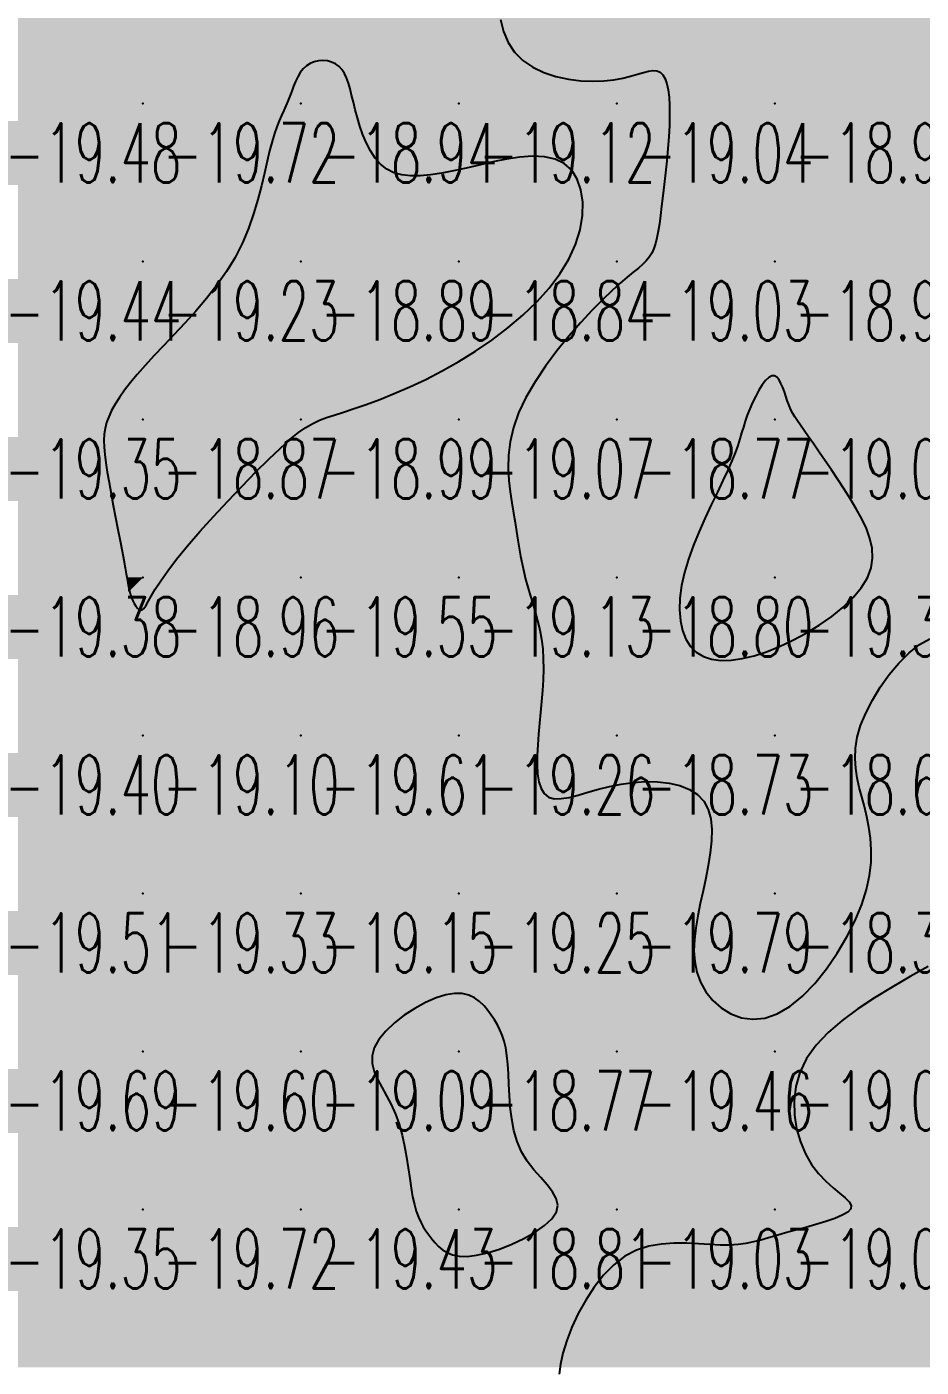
# Model space of a CAD drawing. Header units: millimetres. Extents: x 88261 to 90953, y 390274 to 392322.
# Drawn here: x 89242.9 to 89299.5, y 391307.3 to 391392.1 of the extents above; entities that cross this region are included whole.
import ezdxf
from ezdxf.enums import TextEntityAlignment as Align

# ---------------------------------------------------------------- set-up
doc = ezdxf.new("R2010")
doc.units = ezdxf.units.MM
doc.header["$LTSCALE"] = 25
for name, color, linetype in [('CN_03_00', 7, 'Continuous'), ('COTEAlt', 7, 'Continuous'), ('TN_COLORIAGE', 7, 'Continuous')]:
    doc.layers.add(name, color=color, linetype=linetype)
doc.styles.add('Simplex 1.0', font='Simplex.shx', dxfattribs={"width": 0.99, "height": 2.5})
doc.styles.get("Standard").update_dxf_attribs({"font": 'times.ttf'})

# ---------------------------------------------------------------- blocks, each defined once
blk = doc.blocks.new('COTE')
at = {"color": 0}
blk.add_point((0, 0), dxfattribs=at)
at = {"layer": 'COTEAlt'}
blk.add_attdef('ALT', text='', height=3.75, dxfattribs=at).set_placement((1.25, -1.25), align=Align.TOP_LEFT)

msp = doc.modelspace()

# ---------------------------------------------------------------- linework, layer by layer
at = {"layer": 'CN_03_00', "elevation": -19, "flags": 128}
for points in [[(89272.871, 391392.557), (89273.066, 391391.798), (89273.359, 391391.099), (89273.764, 391390.481), (89274.292, 391389.962), (89274.922, 391389.538), (89275.63, 391389.205), (89276.388, 391388.956), (89277.173, 391388.783), (89277.957, 391388.681), (89278.714, 391388.643), (89279.42, 391388.663), (89280.054, 391388.732), (89280.615, 391388.837), (89281.109, 391388.961), (89281.543, 391389.088), (89281.92, 391389.202), (89282.247, 391389.288), (89282.529, 391389.329), (89282.772, 391389.309), (89282.98, 391389.216), (89283.155, 391389.048), (89283.299, 391388.805), (89283.412, 391388.489), (89283.496, 391388.101), (89283.552, 391387.641), (89283.582, 391387.111), (89283.586, 391386.512), (89283.566, 391385.848), (89283.526, 391385.132), (89283.469, 391384.383), (89283.4, 391383.618), (89283.323, 391382.854), (89283.241, 391382.108), (89283.159, 391381.398), (89283.08, 391380.741), (89283.007, 391380.15), (89282.936, 391379.624), (89282.864, 391379.157), (89282.784, 391378.744), (89282.692, 391378.378), (89282.583, 391378.055), (89282.452, 391377.769), (89282.295, 391377.515), (89282.106, 391377.283), (89281.88, 391377.06), (89281.608, 391376.825), (89281.286, 391376.561), (89280.906, 391376.248), (89280.462, 391375.869), (89279.947, 391375.406), (89279.355, 391374.838), (89278.685, 391374.156), (89277.96, 391373.372), (89277.207, 391372.506), (89276.455, 391371.579), (89275.733, 391370.61), (89275.068, 391369.621), (89274.488, 391368.63), (89274.023, 391367.659), (89273.692, 391366.724), (89273.484, 391365.828), (89273.378, 391364.973), (89273.356, 391364.159), (89273.397, 391363.385), (89273.481, 391362.654), (89273.59, 391361.965), (89273.703, 391361.318), (89273.805, 391360.714), (89273.895, 391360.146), (89273.98, 391359.607), (89274.063, 391359.092), (89274.148, 391358.594), (89274.242, 391358.105), (89274.347, 391357.619), (89274.468, 391357.129), (89274.608, 391356.63), (89274.763, 391356.119), (89274.923, 391355.594), (89275.081, 391355.055), (89275.23, 391354.499), (89275.363, 391353.925), (89275.472, 391353.332), (89275.549, 391352.718), (89275.589, 391352.083), (89275.596, 391351.428), (89275.576, 391350.759), (89275.536, 391350.079), (89275.48, 391349.391), (89275.416, 391348.7), (89275.35, 391348.009), (89275.288, 391347.322), (89275.235, 391346.645), (89275.202, 391345.99), (89275.198, 391345.372), (89275.231, 391344.805), (89275.31, 391344.303), (89275.447, 391343.882), (89275.648, 391343.555), (89275.924, 391343.338), (89276.282, 391343.238), (89276.716, 391343.24), (89277.219, 391343.322), (89277.785, 391343.462), (89278.406, 391343.639), (89279.075, 391343.829), (89279.784, 391344.012), (89280.527, 391344.166), (89281.293, 391344.271), (89282.066, 391344.319), (89282.826, 391344.304), (89283.553, 391344.22), (89284.228, 391344.061), (89284.832, 391343.821), (89285.344, 391343.495), (89285.746, 391343.076), (89286.023, 391342.562), (89286.186, 391341.964), (89286.252, 391341.295), (89286.237, 391340.571), (89286.158, 391339.805), (89286.03, 391339.012), (89285.871, 391338.205), (89285.697, 391337.398), (89285.524, 391336.605), (89285.366, 391335.828), (89285.238, 391335.07), (89285.153, 391334.332), (89285.126, 391333.617), (89285.171, 391332.926), (89285.302, 391332.261), (89285.533, 391331.624), (89285.873, 391331.02), (89286.315, 391330.47), (89286.845, 391329.996), (89287.453, 391329.623), (89288.124, 391329.374), (89288.846, 391329.274), (89289.607, 391329.344), (89290.394, 391329.609), (89291.194, 391330.084), (89291.991, 391330.741), (89292.767, 391331.546), (89293.505, 391332.462), (89294.189, 391333.455), (89294.801, 391334.489), (89295.325, 391335.527), (89295.742, 391336.536), (89296.042, 391337.485), (89296.233, 391338.374), (89296.33, 391339.207), (89296.348, 391339.991), (89296.3, 391340.73), (89296.202, 391341.43), (89296.067, 391342.096), (89295.911, 391342.733), (89295.747, 391343.349), (89295.591, 391343.951), (89295.459, 391344.55), (89295.364, 391345.157), (89295.324, 391345.782), (89295.352, 391346.435), (89295.464, 391347.127), (89295.675, 391347.866), (89295.996, 391348.658), (89296.415, 391349.479), (89296.915, 391350.3), (89297.48, 391351.091), (89298.094, 391351.822), (89298.739, 391352.464), (89299.4, 391352.988), (89300.06, 391353.363)], [(89299.956, 391332.606), (89298.815, 391331.972), (89297.672, 391331.317), (89296.554, 391330.64), (89295.487, 391329.936), (89294.498, 391329.202), (89293.612, 391328.436), (89292.856, 391327.634), (89292.255, 391326.794), (89291.829, 391325.915), (89291.569, 391325.012), (89291.458, 391324.103), (89291.48, 391323.206), (89291.619, 391322.338), (89291.858, 391321.518), (89292.18, 391320.762), (89292.571, 391320.09), (89293.01, 391319.513), (89293.471, 391319.025), (89293.925, 391318.613), (89294.342, 391318.266), (89294.692, 391317.971), (89294.947, 391317.716), (89295.077, 391317.488), (89295.053, 391317.277), (89294.856, 391317.071), (89294.505, 391316.868), (89294.033, 391316.67), (89293.47, 391316.477), (89292.847, 391316.288), (89292.195, 391316.105), (89291.545, 391315.928), (89290.928, 391315.757), (89290.366, 391315.593), (89289.851, 391315.439), (89289.366, 391315.301), (89288.893, 391315.181), (89288.417, 391315.085), (89287.918, 391315.016), (89287.382, 391314.978), (89286.79, 391314.976), (89286.132, 391315.009), (89285.416, 391315.057), (89284.657, 391315.095), (89283.871, 391315.099), (89283.073, 391315.043), (89282.276, 391314.904), (89281.497, 391314.655), (89280.75, 391314.273), (89280.048, 391313.742), (89279.398, 391313.083), (89278.803, 391312.327), (89278.27, 391311.503), (89277.801, 391310.643), (89277.403, 391309.777), (89277.079, 391308.936), (89276.834, 391308.149), (89276.67, 391307.44), (89276.584, 391306.806)]]:
    msp.add_lwpolyline(points, dxfattribs=at)
for points in [[(89249.119, 391357.857), (89249.187, 391357.466), (89249.241, 391357.149), (89249.286, 391356.889), (89249.326, 391356.674), (89249.366, 391356.487), (89249.411, 391356.315), (89249.465, 391356.142), (89249.532, 391355.958), (89249.611, 391355.769), (89249.7, 391355.588), (89249.796, 391355.425), (89249.897, 391355.292), (89250.001, 391355.199), (89250.106, 391355.159), (89250.209, 391355.181), (89250.312, 391355.278), (89250.428, 391355.453), (89250.575, 391355.711), (89250.771, 391356.056), (89251.031, 391356.493), (89251.375, 391357.026), (89251.818, 391357.658), (89252.379, 391358.394), (89253.066, 391359.233), (89253.855, 391360.148), (89254.715, 391361.106), (89255.614, 391362.076), (89256.519, 391363.026), (89257.398, 391363.923), (89258.22, 391364.734), (89258.953, 391365.429), (89259.575, 391365.983), (89260.103, 391366.412), (89260.568, 391366.739), (89260.997, 391366.99), (89261.42, 391367.187), (89261.865, 391367.356), (89262.361, 391367.519), (89262.937, 391367.702), (89263.614, 391367.925), (89264.385, 391368.193), (89265.238, 391368.51), (89266.159, 391368.878), (89267.134, 391369.298), (89268.15, 391369.774), (89269.192, 391370.308), (89270.248, 391370.902), (89271.303, 391371.557), (89272.341, 391372.269), (89273.343, 391373.031), (89274.292, 391373.838), (89275.171, 391374.683), (89275.961, 391375.56), (89276.645, 391376.463), (89277.206, 391377.386), (89277.628, 391378.32), (89277.913, 391379.246), (89278.063, 391380.143), (89278.083, 391380.99), (89277.974, 391381.764), (89277.741, 391382.446), (89277.387, 391383.012), (89276.916, 391383.443), (89276.333, 391383.723), (89275.656, 391383.867), (89274.903, 391383.899), (89274.096, 391383.84), (89273.252, 391383.714), (89272.392, 391383.541), (89271.536, 391383.345), (89270.703, 391383.147), (89269.909, 391382.969), (89269.159, 391382.821), (89268.456, 391382.713), (89267.8, 391382.653), (89267.193, 391382.651), (89266.636, 391382.715), (89266.133, 391382.855), (89265.683, 391383.079), (89265.288, 391383.393), (89264.944, 391383.785), (89264.646, 391384.238), (89264.39, 391384.735), (89264.171, 391385.261), (89263.984, 391385.799), (89263.824, 391386.333), (89263.687, 391386.846), (89263.568, 391387.326), (89263.459, 391387.767), (89263.355, 391388.17), (89263.249, 391388.535), (89263.132, 391388.859), (89263, 391389.143), (89262.844, 391389.386), (89262.658, 391389.587), (89262.439, 391389.746), (89262.19, 391389.861), (89261.923, 391389.933), (89261.644, 391389.961), (89261.363, 391389.945), (89261.089, 391389.884), (89260.829, 391389.777), (89260.593, 391389.625), (89260.388, 391389.428), (89260.209, 391389.192), (89260.053, 391388.926), (89259.914, 391388.635), (89259.787, 391388.329), (89259.667, 391388.014), (89259.549, 391387.698), (89259.428, 391387.389), (89259.301, 391387.09), (89259.166, 391386.791), (89259.025, 391386.48), (89258.879, 391386.141), (89258.729, 391385.763), (89258.576, 391385.331), (89258.42, 391384.832), (89258.263, 391384.252), (89258.104, 391383.582), (89257.934, 391382.833), (89257.742, 391382.019), (89257.517, 391381.155), (89257.25, 391380.256), (89256.929, 391379.337), (89256.544, 391378.412), (89256.084, 391377.497), (89255.543, 391376.604), (89254.935, 391375.738), (89254.28, 391374.901), (89253.594, 391374.097), (89252.899, 391373.328), (89252.211, 391372.596), (89251.55, 391371.905), (89250.935, 391371.258), (89250.381, 391370.655), (89249.888, 391370.095), (89249.455, 391369.573), (89249.078, 391369.086), (89248.754, 391368.63), (89248.482, 391368.202), (89248.259, 391367.797), (89248.081, 391367.413), (89247.947, 391367.043), (89247.853, 391366.678), (89247.797, 391366.305), (89247.777, 391365.913), (89247.788, 391365.489), (89247.83, 391365.023), (89247.898, 391364.502), (89247.991, 391363.914), (89248.104, 391363.254), (89248.234, 391362.538), (89248.374, 391361.788), (89248.518, 391361.028), (89248.662, 391360.28), (89248.8, 391359.567), (89248.925, 391358.911), (89249.033, 391358.336), (89249.119, 391357.857)], [(89296.331, 391357.839), (89296.423, 391358.464), (89296.393, 391359.087), (89296.257, 391359.71), (89296.035, 391360.332), (89295.743, 391360.954), (89295.4, 391361.577), (89295.023, 391362.201), (89294.628, 391362.826), (89294.226, 391363.443), (89293.824, 391364.046), (89293.431, 391364.625), (89293.053, 391365.172), (89292.701, 391365.678), (89292.38, 391366.135), (89292.1, 391366.535), (89291.867, 391366.872), (89291.675, 391367.156), (89291.518, 391367.399), (89291.389, 391367.615), (89291.283, 391367.814), (89291.191, 391368.012), (89291.108, 391368.219), (89291.026, 391368.449), (89290.939, 391368.71), (89290.846, 391368.987), (89290.745, 391369.264), (89290.633, 391369.522), (89290.509, 391369.743), (89290.371, 391369.908), (89290.218, 391369.999), (89290.047, 391369.999), (89289.859, 391369.895), (89289.658, 391369.698), (89289.449, 391369.425), (89289.24, 391369.093), (89289.034, 391368.718), (89288.839, 391368.318), (89288.659, 391367.909), (89288.502, 391367.509), (89288.369, 391367.129), (89288.253, 391366.761), (89288.142, 391366.39), (89288.025, 391366.004), (89287.891, 391365.589), (89287.728, 391365.131), (89287.525, 391364.616), (89287.272, 391364.03), (89286.961, 391363.366), (89286.606, 391362.631), (89286.223, 391361.841), (89285.831, 391361.01), (89285.446, 391360.15), (89285.088, 391359.278), (89284.772, 391358.407), (89284.516, 391357.55), (89284.336, 391356.722), (89284.234, 391355.932), (89284.21, 391355.189), (89284.265, 391354.503), (89284.399, 391353.883), (89284.611, 391353.338), (89284.903, 391352.876), (89285.273, 391352.507), (89285.722, 391352.239), (89286.244, 391352.068), (89286.832, 391351.991), (89287.479, 391352.004), (89288.18, 391352.102), (89288.927, 391352.282), (89289.714, 391352.538), (89290.535, 391352.867), (89291.38, 391353.263), (89292.228, 391353.72), (89293.057, 391354.227), (89293.843, 391354.776), (89294.563, 391355.358), (89295.195, 391355.964), (89295.714, 391356.585), (89296.098, 391357.213), (89296.331, 391357.839)], [(89276.511, 391317.51), (89276.412, 391317.93), (89276.173, 391318.354), (89275.83, 391318.794), (89275.424, 391319.257), (89274.992, 391319.755), (89274.575, 391320.297), (89274.212, 391320.892), (89273.931, 391321.546), (89273.729, 391322.245), (89273.59, 391322.974), (89273.5, 391323.713), (89273.445, 391324.447), (89273.411, 391325.158), (89273.382, 391325.829), (89273.345, 391326.443), (89273.287, 391326.986), (89273.208, 391327.464), (89273.107, 391327.888), (89272.985, 391328.267), (89272.842, 391328.612), (89272.68, 391328.932), (89272.499, 391329.237), (89272.299, 391329.537), (89272.08, 391329.839), (89271.836, 391330.131), (89271.559, 391330.398), (89271.243, 391330.625), (89270.878, 391330.797), (89270.459, 391330.899), (89269.978, 391330.915), (89269.427, 391330.83), (89268.805, 391330.635), (89268.138, 391330.341), (89267.455, 391329.966), (89266.787, 391329.527), (89266.167, 391329.04), (89265.624, 391328.523), (89265.189, 391327.994), (89264.893, 391327.469), (89264.758, 391326.961), (89264.766, 391326.466), (89264.888, 391325.975), (89265.097, 391325.48), (89265.364, 391324.971), (89265.663, 391324.439), (89265.965, 391323.877), (89266.242, 391323.275), (89266.473, 391322.628), (89266.66, 391321.948), (89266.811, 391321.25), (89266.934, 391320.55), (89267.038, 391319.862), (89267.132, 391319.203), (89267.222, 391318.587), (89267.319, 391318.03), (89267.428, 391317.543), (89267.551, 391317.12), (89267.687, 391316.751), (89267.834, 391316.427), (89267.993, 391316.139), (89268.162, 391315.875), (89268.341, 391315.626), (89268.529, 391315.383), (89268.728, 391315.139), (89268.947, 391314.903), (89269.199, 391314.687), (89269.495, 391314.503), (89269.848, 391314.364), (89270.27, 391314.282), (89270.772, 391314.269), (89271.368, 391314.338), (89272.059, 391314.495), (89272.815, 391314.733), (89273.595, 391315.037), (89274.357, 391315.395), (89275.063, 391315.792), (89275.67, 391316.215), (89276.138, 391316.651), (89276.428, 391317.086), (89276.511, 391317.51)]]:
    msp.add_lwpolyline(points, close=True, dxfattribs=at)
at = {"layer": 'TN_COLORIAGE', "color": 213}
for points in [[(89249.733, 391396.723, -19.308), (89249.854, 391397.239, -19.308), (89240.249, 391387.239, -19.308), (89240.249, 391397.239, -19.308)], [(89250.249, 391396.317, -19.477), (89249.733, 391396.723, -19.477), (89250.249, 391387.239, -19.477), (89240.249, 391387.239, -19.477)], [(89250.249, 391387.239, -19), (89259.513, 391387.239, -19), (89260.249, 391397.239, -19), (89260.249, 391390.117, -19)], [(89250.249, 391396.317, -19.141), (89250.57, 391397.239, -19.141), (89250.249, 391387.239, -19.141), (89260.249, 391397.239, -19.141)], [(89270.249, 391397.239, -19), (89263.051, 391390.042, -19), (89260.249, 391397.239, -19), (89260.249, 391390.117, -19)], [(89270.249, 391397.239, -19), (89263.051, 391390.042, -19), (89270.249, 391387.239, -19), (89263.496, 391387.239, -19)], [(89270.249, 391397.239, -19), (89272.769, 391397.239, -19), (89270.249, 391387.239, -19), (89272.392, 391389.383, -19)], [(89283.134, 391390.125, -19.042), (89283.845, 391387.239, -19.042), (89280.249, 391387.239, -19.042)], [(89280.249, 391388.118, -19.042), (89283.134, 391390.125, -19.042), (89280.249, 391387.239, -19.042)], [(89270.249, 391387.239, -19), (89272.392, 391389.383, -19), (89280.249, 391387.239, -19), (89280.249, 391388.118, -19)], [(89240.249, 391387.239, -19.72), (89240.249, 391377.239, -19.72), (89250.249, 391387.239, -19.72)], [(89240.249, 391377.239, -19.72), (89250.249, 391377.239, -19.72), (89250.249, 391387.239, -19.72)], [(89250.249, 391387.239, -19), (89259.513, 391387.239, -19), (89250.249, 391377.239, -19), (89258.267, 391385.258, -19)], [(89265.088, 391382.079, -19.119), (89263.496, 391387.239, -19.119), (89270.249, 391387.239, -19.119)], [(89270.249, 391382.921, -19.119), (89265.088, 391382.079, -19.119), (89270.249, 391387.239, -19.119)], [(89270.249, 391387.239, -19), (89270.249, 391382.921, -19), (89280.249, 391387.239, -19), (89278.133, 391385.124, -19)], [(89280.249, 391387.239, -19), (89278.133, 391385.124, -19), (89280.249, 391377.239, -19), (89278.713, 391377.239, -19)], [(89280.249, 391387.239, -19), (89283.845, 391387.239, -19), (89280.249, 391377.239, -19), (89283.001, 391379.992, -19)], [(89256.997, 391377.239, -19.231), (89258.267, 391385.258, -19.231), (89250.249, 391377.239, -19.231)], [(89282.63, 391377.239, -19.028), (89283.001, 391379.992, -19.028), (89280.249, 391377.239, -19.028)], [(89240.249, 391377.239, -19.231), (89240.249, 391367.239, -19.231), (89250.249, 391377.239, -19.231)], [(89240.249, 391367.239, -19), (89247.619, 391367.239, -19), (89250.249, 391377.239, -19), (89250.249, 391370.767, -19)], [(89250.249, 391370.767, -19.231), (89256.997, 391377.239, -19.231), (89250.249, 391377.239, -19.231)], [(89270.249, 391367.239, -19), (89272.506, 391367.239, -19), (89280.249, 391377.239, -19), (89280.249, 391376.138, -19)], [(89270.249, 391367.239, -19), (89270.249, 391370.233, -19), (89280.249, 391377.239, -19), (89278.713, 391377.239, -19)], [(89280.249, 391376.138, -19.028), (89282.63, 391377.239, -19.028), (89280.249, 391377.239, -19.028)], [(89288.207, 391367.239, -19.059), (89290.249, 391371.171, -19.059), (89290.249, 391367.239, -19.059)], [(89291.081, 391368.071, -19.059), (89290.249, 391371.171, -19.059), (89290.249, 391367.239, -19.059)], [(89270.249, 391370.233, -19.067), (89261.781, 391367.239, -19.067), (89270.249, 391367.239, -19.067)], [(89291.081, 391368.071, -19.059), (89291.583, 391367.239, -19.059), (89290.249, 391367.239, -19.059)], [(89240.249, 391357.239, -19), (89247.761, 391364.752, -19), (89240.249, 391367.239, -19), (89247.619, 391367.239, -19)], [(89250.943, 391357.239, -19.547), (89260.249, 391367.023, -19.547), (89260.249, 391357.239, -19.547)], [(89260.249, 391357.239, -19.067), (89270.249, 391357.239, -19.067), (89270.249, 391367.239, -19.067)], [(89260.249, 391357.239, -19), (89260.249, 391367.023, -19), (89270.249, 391367.239, -19), (89261.781, 391367.239, -19)], [(89270.249, 391357.239, -19), (89273.867, 391360.858, -19), (89270.249, 391367.239, -19), (89272.506, 391367.239, -19)], [(89290.249, 391357.239, -19), (89283.684, 391357.239, -19), (89290.249, 391367.239, -19), (89287.935, 391364.926, -19)], [(89288.207, 391367.239, -19.059), (89287.935, 391364.926, -19.059), (89290.249, 391367.239, -19.059)], [(89290.249, 391357.239, -19), (89295.191, 391362.182, -19), (89290.249, 391367.239, -19), (89291.583, 391367.239, -19)], [(89247.761, 391364.752, -19.38), (89249.28, 391357.239, -19.38), (89240.249, 391357.239, -19.38)], [(89295.191, 391362.182, -19.373), (89297.788, 391357.239, -19.373), (89290.249, 391357.239, -19.373)], [(89273.867, 391360.858, -19.13), (89274.243, 391357.239, -19.13), (89270.249, 391357.239, -19.13)], [(89240.249, 391347.239, -19), (89249.316, 391356.306, -19), (89240.249, 391357.239, -19), (89249.28, 391357.239, -19)], [(89250.249, 391347.239, -19.547), (89260.249, 391347.239, -19.547), (89260.249, 391357.239, -19.547)], [(89260.249, 391357.239, -19), (89250.943, 391357.239, -19), (89250.249, 391347.239, -19), (89250.249, 391354.386, -19)], [(89260.249, 391347.239, -19.13), (89270.249, 391347.239, -19.13), (89270.249, 391357.239, -19.13)], [(89260.249, 391357.239, -19.13), (89260.249, 391347.239, -19.13), (89270.249, 391357.239, -19.13)], [(89270.249, 391347.239, -19), (89275.967, 391352.958, -19), (89270.249, 391357.239, -19), (89274.243, 391357.239, -19)], [(89284.427, 391351.417, -19.373), (89283.684, 391357.239, -19.373), (89290.249, 391357.239, -19.373)], [(89290.249, 391352.136, -19.373), (89284.427, 391351.417, -19.373), (89290.249, 391357.239, -19.373)], [(89290.249, 391352.136, -19.373), (89297.788, 391357.239, -19.373), (89290.249, 391357.239, -19.373)], [(89240.249, 391347.239, -19), (89249.316, 391356.306, -19), (89250.249, 391347.239, -19), (89250.249, 391354.386, -19)], [(89294.453, 391347.239, -19.493), (89300.249, 391355.26, -19.493), (89300.249, 391347.239, -19.493)], [(89275.182, 391347.239, -19.261), (89275.967, 391352.958, -19.261), (89270.249, 391347.239, -19.261)], [(89240.249, 391347.239, -19.102), (89240.249, 391337.239, -19.102), (89250.249, 391347.239, -19.102)], [(89240.249, 391337.239, -19.102), (89250.249, 391337.239, -19.102), (89250.249, 391347.239, -19.102)], [(89250.249, 391337.239, -19.614), (89260.249, 391337.239, -19.614), (89260.249, 391347.239, -19.614)], [(89250.249, 391347.239, -19.614), (89250.249, 391337.239, -19.614), (89260.249, 391347.239, -19.614)], [(89260.249, 391337.239, -19.261), (89270.249, 391337.239, -19.261), (89270.249, 391347.239, -19.261)], [(89260.249, 391347.239, -19.261), (89260.249, 391337.239, -19.261), (89270.249, 391347.239, -19.261)], [(89270.249, 391347.239, -19), (89275.182, 391347.239, -19), (89270.249, 391337.239, -19), (89275.029, 391342.019, -19)], [(89295.99, 391342.98, -19.493), (89294.453, 391347.239, -19.493), (89300.249, 391347.239, -19.493)], [(89300.249, 391347.239, -19), (89295.99, 391342.98, -19), (89300.249, 391337.239, -19), (89297.053, 391337.239, -19)], [(89280.249, 391337.239, -19), (89280.249, 391344.713, -19), (89270.249, 391337.239, -19), (89275.029, 391342.019, -19)], [(89287.135, 391344.126, -19.792), (89280.249, 391344.713, -19.792), (89280.249, 391337.239, -19.792)], [(89285.683, 391337.239, -19.792), (89287.135, 391344.126, -19.792), (89280.249, 391337.239, -19.792)], [(89240.249, 391337.239, -19.33), (89240.249, 391327.239, -19.33), (89250.249, 391337.239, -19.33)], [(89240.249, 391327.239, -19.33), (89250.249, 391327.239, -19.33), (89250.249, 391337.239, -19.33)], [(89250.249, 391327.239, -19.146), (89260.249, 391327.239, -19.146), (89260.249, 391337.239, -19.146)], [(89250.249, 391337.239, -19.146), (89250.249, 391327.239, -19.146), (89260.249, 391337.239, -19.146)], [(89270.249, 391337.239, -19), (89270.249, 391332.065, -19), (89260.249, 391327.239, -19), (89263.078, 391327.239, -19)], [(89260.249, 391337.239, -19.245), (89260.249, 391327.239, -19.245), (89270.249, 391337.239, -19.245)], [(89280.249, 391337.239, -19), (89272.489, 391329.48, -19), (89270.249, 391337.239, -19), (89270.249, 391332.065, -19)], [(89280.249, 391337.239, -19), (89272.489, 391329.48, -19), (89280.249, 391327.239, -19), (89273.588, 391327.239, -19)], [(89280.249, 391337.239, -19), (89285.683, 391337.239, -19), (89280.249, 391327.239, -19), (89284.316, 391331.306, -19)], [(89300.249, 391337.239, -19), (89300.249, 391332.789, -19), (89290.249, 391327.239, -19), (89290.314, 391327.239, -19)], [(89300.249, 391337.239, -19), (89297.053, 391337.239, -19), (89290.249, 391327.239, -19), (89290.249, 391327.278, -19)], [(89280.249, 391327.239, -19), (89284.316, 391331.306, -19), (89290.249, 391327.239, -19), (89290.249, 391327.278, -19)], [(89240.249, 391327.239, -19.597), (89240.249, 391317.239, -19.597), (89250.249, 391327.239, -19.597)], [(89240.249, 391317.239, -19.597), (89250.249, 391317.239, -19.597), (89250.249, 391327.239, -19.597)], [(89250.249, 391317.239, -19.09), (89260.249, 391317.239, -19.09), (89260.249, 391327.239, -19.09)], [(89250.249, 391327.239, -19.09), (89250.249, 391317.239, -19.09), (89260.249, 391327.239, -19.09)], [(89260.249, 391317.239, -19), (89266.802, 391323.792, -19), (89260.249, 391327.239, -19), (89263.078, 391327.239, -19)], [(89280.249, 391327.239, -19), (89273.227, 391320.218, -19), (89280.249, 391317.239, -19), (89278.773, 391317.239, -19)], [(89273.588, 391327.239, -19.456), (89273.227, 391320.218, -19.456), (89280.249, 391327.239, -19.456)], [(89280.249, 391317.239, -19.003), (89290.249, 391317.239, -19.003), (89290.249, 391327.239, -19.003)], [(89280.249, 391327.239, -19.003), (89280.249, 391317.239, -19.003), (89290.249, 391327.239, -19.003)], [(89290.249, 391317.239, -19), (89292.024, 391319.015, -19), (89290.249, 391327.239, -19), (89290.314, 391327.239, -19)], [(89266.802, 391323.792, -19.435), (89267.169, 391317.239, -19.435), (89260.249, 391317.239, -19.435)], [(89292.024, 391319.015, -19.084), (89297.012, 391317.239, -19.084), (89290.249, 391317.239, -19.084)], [(89250.249, 391317.239, -19), (89240.277, 391307.268, -19), (89240.249, 391317.239, -19), (89240.249, 391307.297, -19)], [(89250.249, 391317.239, -19), (89240.277, 391307.268, -19), (89250.249, 391307.239, -19), (89240.279, 391307.239, -19)], [(89250.249, 391307.239, -19.435), (89260.249, 391307.239, -19.435), (89260.249, 391317.239, -19.435)], [(89250.249, 391317.239, -19.435), (89250.249, 391307.239, -19.435), (89260.249, 391317.239, -19.435)], [(89260.249, 391307.239, -19), (89268.439, 391315.43, -19), (89260.249, 391317.239, -19), (89267.169, 391317.239, -19)], [(89270.249, 391307.239, -19), (89275.943, 391307.239, -19), (89280.249, 391317.239, -19), (89280.249, 391315.962, -19)], [(89270.249, 391307.239, -19), (89270.249, 391313.339, -19), (89280.249, 391317.239, -19), (89278.773, 391317.239, -19)], [(89290.249, 391317.239, -19), (89287.561, 391314.552, -19), (89280.249, 391317.239, -19), (89280.249, 391315.962, -19)], [(89290.249, 391315.688, -19.084), (89287.561, 391314.552, -19.084), (89290.249, 391317.239, -19.084)], [(89290.249, 391315.688, -19.084), (89297.012, 391317.239, -19.084), (89290.249, 391317.239, -19.084)], [(89260.249, 391307.239, -19), (89268.439, 391315.43, -19), (89270.249, 391307.239, -19), (89270.249, 391313.339, -19)]]:
    msp.add_solid(points, dxfattribs=at)
at = {"layer": 'TN_COLORIAGE', "color": 203}
for points in [[(89280.249, 391388.118, -18.565), (89272.392, 391389.383, -18.565), (89280.249, 391397.239, -18.565)], [(89272.392, 391389.383, -18.565), (89272.769, 391397.239, -18.565), (89280.249, 391397.239, -18.565)], [(89283.134, 391390.125, -18.565), (89280.249, 391388.118, -18.565), (89290.249, 391397.239, -18.565), (89280.249, 391397.239, -18.565)], [(89283.845, 391387.239, -18.897), (89283.134, 391390.125, -18.897), (89290.249, 391387.239, -18.897), (89290.249, 391397.239, -18.897)], [(89298.304, 391395.295, -18.897), (89298.764, 391397.239, -18.897), (89290.249, 391387.239, -18.897), (89290.249, 391397.239, -18.897)], [(89298.304, 391395.295, -18.252), (89300.249, 391397.004, -18.252), (89290.249, 391387.239, -18.252), (89300.249, 391387.239, -18.252)], [(89260.249, 391390.117, -18.943), (89259.513, 391387.239, -18.943), (89260.249, 391387.239, -18.943)], [(89260.249, 391390.117, -18.943), (89263.051, 391390.042, -18.943), (89260.249, 391387.239, -18.943)], [(89263.496, 391387.239, -18.943), (89263.051, 391390.042, -18.943), (89260.249, 391387.239, -18.943)], [(89258.267, 391385.258, -18.889), (89256.997, 391377.239, -18.889), (89260.249, 391387.239, -18.889), (89260.249, 391377.239, -18.889)], [(89258.267, 391385.258, -18.943), (89259.513, 391387.239, -18.943), (89260.249, 391387.239, -18.943)], [(89263.496, 391387.239, -18.889), (89265.088, 391382.079, -18.889), (89260.249, 391387.239, -18.889), (89260.249, 391377.239, -18.889)], [(89283.001, 391379.992, -18.909), (89282.63, 391377.239, -18.909), (89290.249, 391387.239, -18.909), (89290.249, 391377.239, -18.909)], [(89283.001, 391379.992, -18.925), (89283.845, 391387.239, -18.925), (89290.249, 391387.239, -18.925)], [(89290.249, 391377.239, -18.252), (89300.249, 391377.239, -18.252), (89300.249, 391387.239, -18.252)], [(89290.249, 391387.239, -18.252), (89290.249, 391377.239, -18.252), (89300.249, 391387.239, -18.252)], [(89278.713, 391377.239, -18.844), (89278.133, 391385.124, -18.844), (89270.249, 391377.239, -18.844)], [(89278.133, 391385.124, -18.844), (89270.249, 391382.921, -18.844), (89270.249, 391377.239, -18.844)], [(89265.088, 391382.079, -18.844), (89270.249, 391382.921, -18.844), (89260.249, 391377.239, -18.844), (89270.249, 391377.239, -18.844)], [(89250.249, 391367.239, -18.889), (89260.249, 391367.239, -18.889), (89260.249, 391377.239, -18.889)], [(89256.997, 391377.239, -18.874), (89250.249, 391370.767, -18.874), (89260.249, 391377.239, -18.874), (89250.249, 391367.239, -18.874)], [(89261.781, 391367.239, -18.844), (89270.249, 391370.233, -18.844), (89260.249, 391367.239, -18.844), (89270.249, 391377.239, -18.844)], [(89260.249, 391377.239, -18.844), (89260.249, 391367.239, -18.844), (89270.249, 391377.239, -18.844)], [(89278.713, 391377.239, -18.844), (89270.249, 391370.233, -18.844), (89270.249, 391377.239, -18.844)], [(89290.249, 391371.171, -18.771), (89288.207, 391367.239, -18.771), (89290.249, 391377.239, -18.771), (89280.249, 391367.239, -18.771)], [(89282.63, 391377.239, -18.771), (89280.249, 391376.138, -18.771), (89290.249, 391377.239, -18.771), (89280.249, 391367.239, -18.771)], [(89290.249, 391371.171, -18.352), (89291.081, 391368.071, -18.352), (89290.249, 391377.239, -18.352), (89300.249, 391377.239, -18.352)], [(89291.583, 391367.239, -18.352), (89291.081, 391368.071, -18.352), (89300.249, 391367.239, -18.352), (89300.249, 391377.239, -18.352)], [(89280.249, 391376.138, -18.771), (89272.506, 391367.239, -18.771), (89280.249, 391367.239, -18.771)], [(89250.249, 391370.767, -18.874), (89247.619, 391367.239, -18.874), (89250.249, 391367.239, -18.874)], [(89247.619, 391367.239, -18.874), (89247.761, 391364.752, -18.874), (89250.249, 391367.239, -18.874)], [(89249.28, 391357.239, -18.874), (89247.761, 391364.752, -18.874), (89250.249, 391357.239, -18.874), (89250.249, 391367.239, -18.874)], [(89260.249, 391367.023, -18.959), (89250.943, 391357.239, -18.959), (89260.249, 391367.239, -18.959), (89250.249, 391357.239, -18.959)], [(89250.249, 391367.239, -18.988), (89250.249, 391357.239, -18.988), (89260.249, 391367.239, -18.988)], [(89261.781, 391367.239, -18.988), (89260.249, 391367.023, -18.988), (89260.249, 391367.239, -18.988)], [(89272.506, 391367.239, -18.771), (89273.867, 391360.858, -18.771), (89280.249, 391367.239, -18.771)], [(89274.243, 391357.239, -18.771), (89273.867, 391360.858, -18.771), (89280.249, 391357.239, -18.771), (89280.249, 391367.239, -18.771)], [(89287.935, 391364.926, -18.771), (89288.207, 391367.239, -18.771), (89280.249, 391357.239, -18.771), (89280.249, 391367.239, -18.771)], [(89291.583, 391367.239, -18.618), (89295.191, 391362.182, -18.618), (89300.249, 391367.239, -18.618)], [(89297.788, 391357.239, -18.618), (89295.191, 391362.182, -18.618), (89300.249, 391357.239, -18.618), (89300.249, 391367.239, -18.618)], [(89287.935, 391364.926, -18.805), (89283.684, 391357.239, -18.805), (89280.249, 391357.239, -18.805)], [(89249.28, 391357.239, -18.959), (89249.316, 391356.306, -18.959), (89250.249, 391357.239, -18.959)], [(89250.249, 391354.386, -18.959), (89249.316, 391356.306, -18.959), (89250.249, 391357.239, -18.959)], [(89250.249, 391354.386, -18.959), (89250.943, 391357.239, -18.959), (89250.249, 391357.239, -18.959)], [(89274.243, 391357.239, -18.805), (89275.967, 391352.958, -18.805), (89280.249, 391357.239, -18.805)], [(89275.967, 391352.958, -18.732), (89275.182, 391347.239, -18.732), (89280.249, 391357.239, -18.732), (89280.249, 391347.239, -18.732)], [(89283.684, 391357.239, -18.732), (89284.427, 391351.417, -18.732), (89280.249, 391357.239, -18.732), (89280.249, 391347.239, -18.732)], [(89300.249, 391355.26, -18.642), (89294.453, 391347.239, -18.642), (89300.249, 391357.239, -18.642), (89290.249, 391347.239, -18.642)], [(89297.788, 391357.239, -18.642), (89290.249, 391352.136, -18.642), (89300.249, 391357.239, -18.642), (89290.249, 391347.239, -18.642)], [(89284.427, 391351.417, -18.642), (89290.249, 391352.136, -18.642), (89280.249, 391347.239, -18.642), (89290.249, 391347.239, -18.642)], [(89275.029, 391342.019, -18.732), (89280.249, 391344.713, -18.732), (89280.249, 391347.239, -18.732)], [(89275.029, 391342.019, -18.732), (89275.182, 391347.239, -18.732), (89280.249, 391347.239, -18.732)], [(89280.249, 391344.713, -18.642), (89287.135, 391344.126, -18.642), (89280.249, 391347.239, -18.642), (89290.249, 391347.239, -18.642)], [(89287.135, 391344.126, -18.335), (89285.683, 391337.239, -18.335), (89290.249, 391347.239, -18.335), (89290.249, 391337.239, -18.335)], [(89294.453, 391347.239, -18.335), (89295.99, 391342.98, -18.335), (89290.249, 391347.239, -18.335), (89290.249, 391337.239, -18.335)], [(89297.053, 391337.239, -18.335), (89295.99, 391342.98, -18.335), (89290.249, 391337.239, -18.335)], [(89290.249, 391327.278, -18.335), (89284.316, 391331.306, -18.335), (89290.249, 391337.239, -18.335)], [(89284.316, 391331.306, -18.335), (89285.683, 391337.239, -18.335), (89290.249, 391337.239, -18.335)], [(89290.249, 391327.278, -18.335), (89297.053, 391337.239, -18.335), (89290.249, 391337.239, -18.335)], [(89290.314, 391327.239, -18.61), (89300.249, 391332.789, -18.61), (89300.249, 391327.239, -18.61)], [(89263.078, 391327.239, -18.771), (89270.249, 391332.065, -18.771), (89270.249, 391327.239, -18.771)], [(89270.249, 391332.065, -18.771), (89272.489, 391329.48, -18.771), (89270.249, 391327.239, -18.771)], [(89273.588, 391327.239, -18.771), (89272.489, 391329.48, -18.771), (89270.249, 391327.239, -18.771)], [(89263.078, 391327.239, -18.771), (89266.802, 391323.792, -18.771), (89270.249, 391327.239, -18.771)], [(89267.169, 391317.239, -18.771), (89266.802, 391323.792, -18.771), (89270.249, 391317.239, -18.771), (89270.249, 391327.239, -18.771)], [(89273.227, 391320.218, -18.771), (89273.588, 391327.239, -18.771), (89270.249, 391317.239, -18.771), (89270.249, 391327.239, -18.771)], [(89290.314, 391327.239, -18.61), (89292.024, 391319.015, -18.61), (89300.249, 391327.239, -18.61)], [(89297.012, 391317.239, -18.61), (89292.024, 391319.015, -18.61), (89300.249, 391317.239, -18.61), (89300.249, 391327.239, -18.61)], [(89278.773, 391317.239, -18.807), (89273.227, 391320.218, -18.807), (89270.249, 391317.239, -18.807)], [(89267.169, 391317.239, -18.807), (89268.439, 391315.43, -18.807), (89270.249, 391317.239, -18.807)], [(89270.249, 391313.339, -18.807), (89268.439, 391315.43, -18.807), (89270.249, 391317.239, -18.807)], [(89278.773, 391317.239, -18.807), (89270.249, 391313.339, -18.807), (89270.249, 391317.239, -18.807)], [(89290.249, 391307.239, -18.96), (89300.249, 391307.239, -18.96), (89300.249, 391317.239, -18.96)], [(89297.012, 391317.239, -18.542), (89290.249, 391315.688, -18.542), (89300.249, 391317.239, -18.542), (89290.249, 391307.239, -18.542)], [(89280.249, 391315.962, -18.771), (89275.943, 391307.239, -18.771), (89280.249, 391307.239, -18.771)], [(89280.249, 391315.962, -18.771), (89287.561, 391314.552, -18.771), (89280.249, 391307.239, -18.771)], [(89287.561, 391314.552, -18.542), (89290.249, 391315.688, -18.542), (89280.249, 391307.239, -18.542), (89290.249, 391307.239, -18.542)]]:
    msp.add_solid(points, dxfattribs=at)

# ---------------------------------------------------------------- block references
at = {"layer": 'COTEAlt'}
ref = msp.add_blockref('COTE', (89240.249, 391387.239), dxfattribs=at)
ref.add_attrib('ALT', '-19.48', dxfattribs={"height": 3.75, "style": 'Simplex 1.0', "width": 0.6}).set_placement((89241.499, 391385.989), align=Align.TOP_LEFT)
ref = msp.add_blockref('COTE', (89250.249, 391387.239), dxfattribs=at)
ref.add_attrib('ALT', '-19.72', dxfattribs={"height": 3.75, "style": 'Simplex 1.0', "width": 0.6}).set_placement((89251.499, 391385.989), align=Align.TOP_LEFT)
ref = msp.add_blockref('COTE', (89260.249, 391387.239), dxfattribs=at)
ref.add_attrib('ALT', '-18.94', dxfattribs={"height": 3.75, "style": 'Simplex 1.0', "width": 0.6}).set_placement((89261.499, 391385.989), align=Align.TOP_LEFT)
ref = msp.add_blockref('COTE', (89270.249, 391387.239), dxfattribs=at)
ref.add_attrib('ALT', '-19.12', dxfattribs={"height": 3.75, "style": 'Simplex 1.0', "width": 0.6}).set_placement((89271.499, 391385.989), align=Align.TOP_LEFT)
ref = msp.add_blockref('COTE', (89280.249, 391387.239), dxfattribs=at)
ref.add_attrib('ALT', '-19.04', dxfattribs={"height": 3.75, "style": 'Simplex 1.0', "width": 0.6}).set_placement((89281.499, 391385.989), align=Align.TOP_LEFT)
ref = msp.add_blockref('COTE', (89290.249, 391387.239), dxfattribs=at)
ref.add_attrib('ALT', '-18.93', dxfattribs={"height": 3.75, "style": 'Simplex 1.0', "width": 0.6}).set_placement((89291.499, 391385.989), align=Align.TOP_LEFT)
ref = msp.add_blockref('COTE', (89240.249, 391377.239), dxfattribs=at)
ref.add_attrib('ALT', '-19.44', dxfattribs={"height": 3.75, "style": 'Simplex 1.0', "width": 0.6}).set_placement((89241.499, 391375.989), align=Align.TOP_LEFT)
ref = msp.add_blockref('COTE', (89250.249, 391377.239), dxfattribs=at)
ref.add_attrib('ALT', '-19.23', dxfattribs={"height": 3.75, "style": 'Simplex 1.0', "width": 0.6}).set_placement((89251.499, 391375.989), align=Align.TOP_LEFT)
ref = msp.add_blockref('COTE', (89260.249, 391377.239), dxfattribs=at)
ref.add_attrib('ALT', '-18.89', dxfattribs={"height": 3.75, "style": 'Simplex 1.0', "width": 0.6}).set_placement((89261.499, 391375.989), align=Align.TOP_LEFT)
ref = msp.add_blockref('COTE', (89270.249, 391377.239), dxfattribs=at)
ref.add_attrib('ALT', '-18.84', dxfattribs={"height": 3.75, "style": 'Simplex 1.0', "width": 0.6}).set_placement((89271.499, 391375.989), align=Align.TOP_LEFT)
ref = msp.add_blockref('COTE', (89280.249, 391377.239), dxfattribs=at)
ref.add_attrib('ALT', '-19.03', dxfattribs={"height": 3.75, "style": 'Simplex 1.0', "width": 0.6}).set_placement((89281.499, 391375.989), align=Align.TOP_LEFT)
ref = msp.add_blockref('COTE', (89290.249, 391377.239), dxfattribs=at)
ref.add_attrib('ALT', '-18.91', dxfattribs={"height": 3.75, "style": 'Simplex 1.0', "width": 0.6}).set_placement((89291.499, 391375.989), align=Align.TOP_LEFT)
ref = msp.add_blockref('COTE', (89240.249, 391367.239), dxfattribs=at)
ref.add_attrib('ALT', '-19.35', dxfattribs={"height": 3.75, "style": 'Simplex 1.0', "width": 0.6}).set_placement((89241.499, 391365.989), align=Align.TOP_LEFT)
ref = msp.add_blockref('COTE', (89250.249, 391367.239), dxfattribs=at)
ref.add_attrib('ALT', '-18.87', dxfattribs={"height": 3.75, "style": 'Simplex 1.0', "width": 0.6}).set_placement((89251.499, 391365.989), align=Align.TOP_LEFT)
ref = msp.add_blockref('COTE', (89260.249, 391367.239), dxfattribs=at)
ref.add_attrib('ALT', '-18.99', dxfattribs={"height": 3.75, "style": 'Simplex 1.0', "width": 0.6}).set_placement((89261.499, 391365.989), align=Align.TOP_LEFT)
ref = msp.add_blockref('COTE', (89270.249, 391367.239), dxfattribs=at)
ref.add_attrib('ALT', '-19.07', dxfattribs={"height": 3.75, "style": 'Simplex 1.0', "width": 0.6}).set_placement((89271.499, 391365.989), align=Align.TOP_LEFT)
ref = msp.add_blockref('COTE', (89280.249, 391367.239), dxfattribs=at)
ref.add_attrib('ALT', '-18.77', dxfattribs={"height": 3.75, "style": 'Simplex 1.0', "width": 0.6}).set_placement((89281.499, 391365.989), align=Align.TOP_LEFT)
ref = msp.add_blockref('COTE', (89290.249, 391367.239), dxfattribs=at)
ref.add_attrib('ALT', '-19.06', dxfattribs={"height": 3.75, "style": 'Simplex 1.0', "width": 0.6}).set_placement((89291.499, 391365.989), align=Align.TOP_LEFT)
ref = msp.add_blockref('COTE', (89240.249, 391357.239), dxfattribs=at)
ref.add_attrib('ALT', '-19.38', dxfattribs={"height": 3.75, "style": 'Simplex 1.0', "width": 0.6}).set_placement((89241.499, 391355.989), align=Align.TOP_LEFT)
ref = msp.add_blockref('COTE', (89250.249, 391357.239), dxfattribs=at)
ref.add_attrib('ALT', '-18.96', dxfattribs={"height": 3.75, "style": 'Simplex 1.0', "width": 0.6}).set_placement((89251.499, 391355.989), align=Align.TOP_LEFT)
ref = msp.add_blockref('COTE', (89260.249, 391357.239), dxfattribs=at)
ref.add_attrib('ALT', '-19.55', dxfattribs={"height": 3.75, "style": 'Simplex 1.0', "width": 0.6}).set_placement((89261.499, 391355.989), align=Align.TOP_LEFT)
ref = msp.add_blockref('COTE', (89270.249, 391357.239), dxfattribs=at)
ref.add_attrib('ALT', '-19.13', dxfattribs={"height": 3.75, "style": 'Simplex 1.0', "width": 0.6}).set_placement((89271.499, 391355.989), align=Align.TOP_LEFT)
ref = msp.add_blockref('COTE', (89280.249, 391357.239), dxfattribs=at)
ref.add_attrib('ALT', '-18.80', dxfattribs={"height": 3.75, "style": 'Simplex 1.0', "width": 0.6}).set_placement((89281.499, 391355.989), align=Align.TOP_LEFT)
ref = msp.add_blockref('COTE', (89290.249, 391357.239), dxfattribs=at)
ref.add_attrib('ALT', '-19.37', dxfattribs={"height": 3.75, "style": 'Simplex 1.0', "width": 0.6}).set_placement((89291.499, 391355.989), align=Align.TOP_LEFT)
ref = msp.add_blockref('COTE', (89240.249, 391347.239), dxfattribs=at)
ref.add_attrib('ALT', '-19.40', dxfattribs={"height": 3.75, "style": 'Simplex 1.0', "width": 0.6}).set_placement((89241.499, 391345.989), align=Align.TOP_LEFT)
ref = msp.add_blockref('COTE', (89250.249, 391347.239), dxfattribs=at)
ref.add_attrib('ALT', '-19.10', dxfattribs={"height": 3.75, "style": 'Simplex 1.0', "width": 0.6}).set_placement((89251.499, 391345.989), align=Align.TOP_LEFT)
ref = msp.add_blockref('COTE', (89260.249, 391347.239), dxfattribs=at)
ref.add_attrib('ALT', '-19.61', dxfattribs={"height": 3.75, "style": 'Simplex 1.0', "width": 0.6}).set_placement((89261.499, 391345.989), align=Align.TOP_LEFT)
ref = msp.add_blockref('COTE', (89270.249, 391347.239), dxfattribs=at)
ref.add_attrib('ALT', '-19.26', dxfattribs={"height": 3.75, "style": 'Simplex 1.0', "width": 0.6}).set_placement((89271.499, 391345.989), align=Align.TOP_LEFT)
ref = msp.add_blockref('COTE', (89280.249, 391347.239), dxfattribs=at)
ref.add_attrib('ALT', '-18.73', dxfattribs={"height": 3.75, "style": 'Simplex 1.0', "width": 0.6}).set_placement((89281.499, 391345.989), align=Align.TOP_LEFT)
ref = msp.add_blockref('COTE', (89290.249, 391347.239), dxfattribs=at)
ref.add_attrib('ALT', '-18.64', dxfattribs={"height": 3.75, "style": 'Simplex 1.0', "width": 0.6}).set_placement((89291.499, 391345.989), align=Align.TOP_LEFT)
ref = msp.add_blockref('COTE', (89240.249, 391337.239), dxfattribs=at)
ref.add_attrib('ALT', '-19.51', dxfattribs={"height": 3.75, "style": 'Simplex 1.0', "width": 0.6}).set_placement((89241.499, 391335.989), align=Align.TOP_LEFT)
ref = msp.add_blockref('COTE', (89250.249, 391337.239), dxfattribs=at)
ref.add_attrib('ALT', '-19.33', dxfattribs={"height": 3.75, "style": 'Simplex 1.0', "width": 0.6}).set_placement((89251.499, 391335.989), align=Align.TOP_LEFT)
ref = msp.add_blockref('COTE', (89260.249, 391337.239), dxfattribs=at)
ref.add_attrib('ALT', '-19.15', dxfattribs={"height": 3.75, "style": 'Simplex 1.0', "width": 0.6}).set_placement((89261.499, 391335.989), align=Align.TOP_LEFT)
ref = msp.add_blockref('COTE', (89270.249, 391337.239), dxfattribs=at)
ref.add_attrib('ALT', '-19.25', dxfattribs={"height": 3.75, "style": 'Simplex 1.0', "width": 0.6}).set_placement((89271.499, 391335.989), align=Align.TOP_LEFT)
ref = msp.add_blockref('COTE', (89280.249, 391337.239), dxfattribs=at)
ref.add_attrib('ALT', '-19.79', dxfattribs={"height": 3.75, "style": 'Simplex 1.0', "width": 0.6}).set_placement((89281.499, 391335.989), align=Align.TOP_LEFT)
ref = msp.add_blockref('COTE', (89290.249, 391337.239), dxfattribs=at)
ref.add_attrib('ALT', '-18.33', dxfattribs={"height": 3.75, "style": 'Simplex 1.0', "width": 0.6}).set_placement((89291.499, 391335.989), align=Align.TOP_LEFT)
ref = msp.add_blockref('COTE', (89240.249, 391327.239), dxfattribs=at)
ref.add_attrib('ALT', '-19.69', dxfattribs={"height": 3.75, "style": 'Simplex 1.0', "width": 0.6}).set_placement((89241.499, 391325.989), align=Align.TOP_LEFT)
ref = msp.add_blockref('COTE', (89250.249, 391327.239), dxfattribs=at)
ref.add_attrib('ALT', '-19.60', dxfattribs={"height": 3.75, "style": 'Simplex 1.0', "width": 0.6}).set_placement((89251.499, 391325.989), align=Align.TOP_LEFT)
ref = msp.add_blockref('COTE', (89260.249, 391327.239), dxfattribs=at)
ref.add_attrib('ALT', '-19.09', dxfattribs={"height": 3.75, "style": 'Simplex 1.0', "width": 0.6}).set_placement((89261.499, 391325.989), align=Align.TOP_LEFT)
ref = msp.add_blockref('COTE', (89270.249, 391327.239), dxfattribs=at)
ref.add_attrib('ALT', '-18.77', dxfattribs={"height": 3.75, "style": 'Simplex 1.0', "width": 0.6}).set_placement((89271.499, 391325.989), align=Align.TOP_LEFT)
ref = msp.add_blockref('COTE', (89280.249, 391327.239), dxfattribs=at)
ref.add_attrib('ALT', '-19.46', dxfattribs={"height": 3.75, "style": 'Simplex 1.0', "width": 0.6}).set_placement((89281.499, 391325.989), align=Align.TOP_LEFT)
ref = msp.add_blockref('COTE', (89290.249, 391327.239), dxfattribs=at)
ref.add_attrib('ALT', '-19.00', dxfattribs={"height": 3.75, "style": 'Simplex 1.0', "width": 0.6}).set_placement((89291.499, 391325.989), align=Align.TOP_LEFT)
ref = msp.add_blockref('COTE', (89240.249, 391317.239), dxfattribs=at)
ref.add_attrib('ALT', '-19.35', dxfattribs={"height": 3.75, "style": 'Simplex 1.0', "width": 0.6}).set_placement((89241.499, 391315.989), align=Align.TOP_LEFT)
ref = msp.add_blockref('COTE', (89250.249, 391317.239), dxfattribs=at)
ref.add_attrib('ALT', '-19.72', dxfattribs={"height": 3.75, "style": 'Simplex 1.0', "width": 0.6}).set_placement((89251.499, 391315.989), align=Align.TOP_LEFT)
ref = msp.add_blockref('COTE', (89260.249, 391317.239), dxfattribs=at)
ref.add_attrib('ALT', '-19.43', dxfattribs={"height": 3.75, "style": 'Simplex 1.0', "width": 0.6}).set_placement((89261.499, 391315.989), align=Align.TOP_LEFT)
ref = msp.add_blockref('COTE', (89270.249, 391317.239), dxfattribs=at)
ref.add_attrib('ALT', '-18.81', dxfattribs={"height": 3.75, "style": 'Simplex 1.0', "width": 0.6}).set_placement((89271.499, 391315.989), align=Align.TOP_LEFT)
ref = msp.add_blockref('COTE', (89280.249, 391317.239), dxfattribs=at)
ref.add_attrib('ALT', '-19.03', dxfattribs={"height": 3.75, "style": 'Simplex 1.0', "width": 0.6}).set_placement((89281.499, 391315.989), align=Align.TOP_LEFT)
ref = msp.add_blockref('COTE', (89290.249, 391317.239), dxfattribs=at)
ref.add_attrib('ALT', '-19.08', dxfattribs={"height": 3.75, "style": 'Simplex 1.0', "width": 0.6}).set_placement((89291.499, 391315.989), align=Align.TOP_LEFT)

doc.saveas('drawing.dxf')
